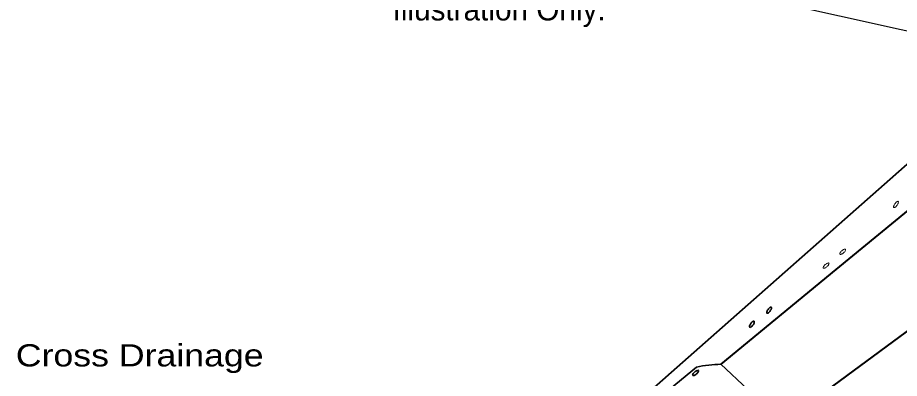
# Model space of a CAD drawing. Extents: x -319.1 to -283.7, y -451.4 to -429.4.
# Drawn here: x -302.09 to -296.82, y -443.82 to -441.66 of the extents above; entities that cross this region are included whole.
import ezdxf

# ---------------------------------------------------------------- set-up
doc = ezdxf.new("R2010")
doc.units = 0
doc.header["$LTSCALE"] = 0.047
doc.layers.add('63', color=7, linetype='Continuous', lineweight=13)

msp = doc.modelspace()

# ---------------------------------------------------------------- linework, layer by layer
at = {"layer": '63', "lineweight": 40}
for p, q in [((-296.428, -442.23717), (-301.50308, -446.726)), ((-296.428, -442.23717), (-301.50308, -446.726)), ((-296.37542, -442.49492), (-297.1965, -443.17242)), ((-296.37542, -442.49492), (-297.1965, -443.17242)), ((-297.1965, -443.17242), (-297.8845, -443.74017)), ((-297.1965, -443.17242), (-297.8845, -443.74017)), ((-297.45358, -444.04683), (-296.73617, -443.51742)), ((-297.45358, -444.04683), (-296.73617, -443.51742))]:
    msp.add_line(p, q, dxfattribs=at)
at = {"layer": '63', "lineweight": 35}
for p, q in [((-297.8845, -443.74017), (-297.72383, -443.89075)), ((-297.8845, -443.74017), (-297.72383, -443.89075)), ((-298.03025, -443.7575), (-298.22283, -443.91642)), ((-298.03025, -443.7575), (-298.22283, -443.91642))]:
    msp.add_line(p, q, dxfattribs=at)
at = {"layer": '63', "lineweight": 25}
msp.add_lwpolyline([(-296.08608, -441.89525), (-297.89475, -441.49075), (-299.89642, -441.49075)], dxfattribs=at)
msp.add_lwpolyline([(-296.08608, -441.89525), (-297.89475, -441.49075), (-299.89642, -441.49075)], dxfattribs=at)
at = {"layer": '63'}
for points in [[(-296.82258, -442.76625), (-296.824, -442.76392), (-296.82667, -442.76342)], [(-296.82258, -442.76625), (-296.824, -442.76392), (-296.82667, -442.76342)], [(-296.851, -442.79833), (-296.84958, -442.80058), (-296.84692, -442.80117)], [(-296.851, -442.79833), (-296.84958, -442.80058), (-296.84692, -442.80117)], [(-297.13808, -443.05375), (-297.13892, -443.05108), (-297.14133, -443.05)], [(-297.13808, -443.05375), (-297.13892, -443.05108), (-297.14133, -443.05)], [(-297.17325, -443.07817), (-297.1725, -443.08075), (-297.16992, -443.08192)], [(-297.17325, -443.07817), (-297.1725, -443.08075), (-297.16992, -443.08192)], [(-297.273, -443.16117), (-297.27225, -443.16375), (-297.26967, -443.16483)], [(-297.273, -443.16117), (-297.27225, -443.16375), (-297.26967, -443.16483)], [(-297.23775, -443.13675), (-297.23858, -443.13417), (-297.24108, -443.133)], [(-297.23775, -443.13675), (-297.23858, -443.13417), (-297.24108, -443.133)]]:
    msp.add_lwpolyline(points, dxfattribs=at)
at = {"layer": '63', "lineweight": 35}
for points in [[(-297.58183, -443.39992), (-297.58317, -443.3975), (-297.58583, -443.39708)], [(-297.58183, -443.39992), (-297.58317, -443.3975), (-297.58583, -443.39708)], [(-297.68467, -443.48433), (-297.68608, -443.482), (-297.68875, -443.4815)], [(-297.68467, -443.48433), (-297.68608, -443.482), (-297.68875, -443.4815)], [(-297.61025, -443.43192), (-297.60883, -443.43425), (-297.60617, -443.43475)], [(-297.61025, -443.43192), (-297.60883, -443.43425), (-297.60617, -443.43475)], [(-297.71317, -443.51633), (-297.71175, -443.51875), (-297.70908, -443.51917)], [(-297.71317, -443.51633), (-297.71175, -443.51875), (-297.70908, -443.51917)], [(-298.01867, -443.78033), (-298.0195, -443.77767), (-298.02192, -443.77658)], [(-298.01867, -443.78033), (-298.0195, -443.77767), (-298.02192, -443.77658)], [(-298.05383, -443.80475), (-298.053, -443.80733), (-298.0505, -443.8085)], [(-298.05383, -443.80475), (-298.053, -443.80733), (-298.0505, -443.8085)]]:
    msp.add_lwpolyline(points, dxfattribs=at)
at = {"layer": '63'}
for centre, radius, start, end in [((-296.83397, -442.79655), 0.01711, 164.67111, 185.75813), ((-296.83397, -442.79655), 0.01711, 164.67111, 185.75813), ((-296.81651, -442.80134), 0.03522, 153.45893, 164.67124), ((-296.81651, -442.80134), 0.03522, 153.45893, 164.67124), ((-296.79186, -442.81365), 0.06278, 145.0666, 153.45897), ((-296.79186, -442.81365), 0.06278, 145.0666, 153.45897), ((-296.79186, -442.81365), 0.06278, 136.67396, 145.06633), ((-296.79186, -442.81365), 0.06278, 136.67396, 145.06633), ((-296.86166, -442.7698), 0.03522, 305.46168, 316.67399), ((-296.86166, -442.7698), 0.03522, 305.46168, 316.67399), ((-296.8119, -442.79474), 0.03522, 125.46168, 136.67399), ((-296.8119, -442.79474), 0.03522, 125.46168, 136.67399), ((-296.88171, -442.75089), 0.06278, 316.67415, 325.06652), ((-296.88171, -442.75089), 0.06278, 316.67415, 325.06652), ((-296.82241, -442.77999), 0.01711, 104.37495, 125.46197), ((-296.82241, -442.77999), 0.01711, 104.37495, 125.46197), ((-296.88171, -442.75089), 0.06278, 325.06639, 333.45876), ((-296.88171, -442.75089), 0.06278, 325.06639, 333.45876), ((-296.85706, -442.76321), 0.03522, 333.45893, 344.67124), ((-296.85706, -442.76321), 0.03522, 333.45893, 344.67124), ((-296.83959, -442.76799), 0.01711, 344.67146, 5.75848), ((-296.83959, -442.76799), 0.01711, 344.67146, 5.75848), ((-296.85115, -442.78455), 0.01711, 284.37495, 305.46197), ((-296.85115, -442.78455), 0.01711, 284.37495, 305.46197), ((-297.11939, -443.10701), 0.06278, 131.43066, 139.82303), ((-297.11939, -443.10701), 0.06278, 131.43066, 139.82303), ((-297.11939, -443.10701), 0.06278, 123.03828, 131.43065), ((-297.11939, -443.10701), 0.06278, 123.03828, 131.43065), ((-297.13441, -443.08391), 0.03522, 111.82587, 123.03818), ((-297.13441, -443.08391), 0.03522, 111.82587, 123.03818), ((-297.14115, -443.0671), 0.01711, 90.73894, 111.82596), ((-297.14115, -443.0671), 0.01711, 90.73894, 111.82596), ((-297.17086, -443.04262), 0.03522, 319.82286, 331.03517), ((-297.17086, -443.04262), 0.03522, 319.82286, 331.03517), ((-297.15501, -443.05139), 0.01711, 331.03551, 352.12253), ((-297.15501, -443.05139), 0.01711, 331.03551, 352.12253), ((-297.15629, -443.08047), 0.01711, 151.03551, 172.12253), ((-297.15629, -443.08047), 0.01711, 151.03551, 172.12253), ((-297.14045, -443.08924), 0.03522, 139.82332, 151.03563), ((-297.14045, -443.08924), 0.03522, 139.82332, 151.03563), ((-297.17016, -443.06475), 0.01711, 270.73894, 291.82596), ((-297.17016, -443.06475), 0.01711, 270.73894, 291.82596), ((-297.17689, -443.04794), 0.03522, 291.82602, 303.03833), ((-297.17689, -443.04794), 0.03522, 291.82602, 303.03833), ((-297.19191, -443.02484), 0.06278, 303.03828, 311.43065), ((-297.19191, -443.02484), 0.06278, 303.03828, 311.43065), ((-297.19191, -443.02484), 0.06278, 311.43084, 319.82321), ((-297.19191, -443.02484), 0.06278, 311.43084, 319.82321), ((-297.25601, -443.16348), 0.01711, 151.0354, 172.12242), ((-297.25601, -443.16348), 0.01711, 151.0354, 172.12242), ((-297.24017, -443.17225), 0.03522, 139.82304, 151.03536), ((-297.24017, -443.17225), 0.03522, 139.82304, 151.03536), ((-297.26988, -443.14776), 0.01711, 270.73894, 291.82596), ((-297.26988, -443.14776), 0.01711, 270.73894, 291.82596), ((-297.21911, -443.19002), 0.06278, 131.43066, 139.82303), ((-297.21911, -443.19002), 0.06278, 131.43066, 139.82303), ((-297.27661, -443.13095), 0.03522, 291.82587, 303.03818), ((-297.27661, -443.13095), 0.03522, 291.82587, 303.03818), ((-297.21911, -443.19002), 0.06278, 123.03828, 131.43065), ((-297.21911, -443.19002), 0.06278, 123.03828, 131.43065), ((-297.29164, -443.10785), 0.06278, 303.03828, 311.43065), ((-297.29164, -443.10785), 0.06278, 303.03828, 311.43065), ((-297.23414, -443.16692), 0.03522, 111.82587, 123.03818), ((-297.23414, -443.16692), 0.03522, 111.82587, 123.03818), ((-297.29164, -443.10785), 0.06278, 311.43066, 319.82303), ((-297.29164, -443.10785), 0.06278, 311.43066, 319.82303), ((-297.24087, -443.15011), 0.01711, 90.73901, 111.82603), ((-297.24087, -443.15011), 0.01711, 90.73901, 111.82603), ((-297.27058, -443.12563), 0.03522, 319.82332, 331.03563), ((-297.27058, -443.12563), 0.03522, 319.82332, 331.03563), ((-297.25474, -443.1344), 0.01711, 331.0354, 352.12242), ((-297.25474, -443.1344), 0.01711, 331.0354, 352.12242)]:
    msp.add_arc(centre, radius, start, end, dxfattribs=at)
at = {"layer": '63', "lineweight": 35}
for centre, radius, start, end in [((-297.5932, -443.43018), 0.01711, 164.67111, 185.75813), ((-297.5932, -443.43018), 0.01711, 164.67111, 185.75813), ((-297.57574, -443.43497), 0.03522, 153.45912, 164.67143), ((-297.57574, -443.43497), 0.03522, 153.45912, 164.67143), ((-297.55108, -443.44728), 0.06278, 145.06651, 153.45888), ((-297.55108, -443.44728), 0.06278, 145.06651, 153.45888), ((-297.55108, -443.44728), 0.06278, 136.67396, 145.06633), ((-297.55108, -443.44728), 0.06278, 136.67396, 145.06633), ((-297.62089, -443.40343), 0.03522, 305.46189, 316.67421), ((-297.62089, -443.40343), 0.03522, 305.46189, 316.67421), ((-297.57113, -443.42837), 0.03522, 125.46189, 136.67421), ((-297.57113, -443.42837), 0.03522, 125.46189, 136.67421), ((-297.64093, -443.38452), 0.06278, 316.67396, 325.06633), ((-297.64093, -443.38452), 0.06278, 316.67396, 325.06633), ((-297.58164, -443.41362), 0.01711, 104.37495, 125.46197), ((-297.58164, -443.41362), 0.01711, 104.37495, 125.46197), ((-297.64093, -443.38452), 0.06278, 325.06639, 333.45876), ((-297.64093, -443.38452), 0.06278, 325.06639, 333.45876), ((-297.61628, -443.39683), 0.03522, 333.45924, 344.67155), ((-297.61628, -443.39683), 0.03522, 333.45924, 344.67155), ((-297.59882, -443.40162), 0.01711, 344.67111, 5.75812), ((-297.59882, -443.40162), 0.01711, 344.67111, 5.75812), ((-297.68454, -443.49805), 0.01711, 104.37462, 125.46164), ((-297.68454, -443.49805), 0.01711, 104.37462, 125.46164), ((-297.61038, -443.41818), 0.01711, 284.37495, 305.46197), ((-297.61038, -443.41818), 0.01711, 284.37495, 305.46197), ((-297.69611, -443.51461), 0.01711, 164.67111, 185.75813), ((-297.69611, -443.51461), 0.01711, 164.67111, 185.75813), ((-297.67864, -443.51939), 0.03522, 153.45881, 164.67113), ((-297.67864, -443.51939), 0.03522, 153.45881, 164.67113), ((-297.65399, -443.53171), 0.06278, 145.0666, 153.45897), ((-297.65399, -443.53171), 0.06278, 145.0666, 153.45897), ((-297.71329, -443.50261), 0.01711, 284.37462, 305.46164), ((-297.71329, -443.50261), 0.01711, 284.37462, 305.46164), ((-297.65399, -443.53171), 0.06278, 136.67412, 145.06649), ((-297.65399, -443.53171), 0.06278, 136.67412, 145.06649), ((-297.72379, -443.48786), 0.03522, 305.46168, 316.67399), ((-297.72379, -443.48786), 0.03522, 305.46168, 316.67399), ((-297.67403, -443.5128), 0.03522, 125.46168, 136.67399), ((-297.67403, -443.5128), 0.03522, 125.46168, 136.67399), ((-297.74384, -443.46895), 0.06278, 316.67431, 325.06668), ((-297.74384, -443.46895), 0.06278, 316.67431, 325.06668), ((-297.74384, -443.46895), 0.06278, 325.06639, 333.45876), ((-297.74384, -443.46895), 0.06278, 325.06639, 333.45876), ((-297.71919, -443.48126), 0.03522, 333.45881, 344.67112), ((-297.71919, -443.48126), 0.03522, 333.45881, 344.67112), ((-297.70172, -443.48605), 0.01711, 344.67146, 5.75848), ((-297.70172, -443.48605), 0.01711, 344.67146, 5.75848), ((-297.86739, -444.50441), 0.76448, 91.28067, 102.29886), ((-297.86739, -444.50441), 0.76448, 91.28067, 102.29886), ((-298.02102, -443.81584), 0.03522, 139.82332, 151.03563), ((-298.02102, -443.81584), 0.03522, 139.82332, 151.03563), ((-297.99996, -443.83361), 0.06278, 131.43066, 139.82303), ((-297.99996, -443.83361), 0.06278, 131.43066, 139.82303), ((-297.99996, -443.83361), 0.06278, 123.03828, 131.43065), ((-297.99996, -443.83361), 0.06278, 123.03828, 131.43065), ((-298.07249, -443.75144), 0.06278, 303.03828, 311.43065), ((-298.07249, -443.75144), 0.06278, 303.03828, 311.43065), ((-298.01499, -443.81051), 0.03522, 111.82587, 123.03818), ((-298.01499, -443.81051), 0.03522, 111.82587, 123.03818), ((-298.07249, -443.75144), 0.06278, 311.43066, 319.82303), ((-298.07249, -443.75144), 0.06278, 311.43066, 319.82303), ((-298.02172, -443.7937), 0.01711, 90.73894, 111.82596), ((-298.02172, -443.7937), 0.01711, 90.73894, 111.82596), ((-298.05143, -443.76922), 0.03522, 319.82304, 331.03536), ((-298.05143, -443.76922), 0.03522, 319.82304, 331.03536), ((-298.03559, -443.77799), 0.01711, 331.0354, 352.12242), ((-298.03559, -443.77799), 0.01711, 331.0354, 352.12242), ((-298.03686, -443.80707), 0.01711, 151.0354, 172.12242), ((-298.03686, -443.80707), 0.01711, 151.0354, 172.12242), ((-298.05073, -443.79135), 0.01711, 270.73894, 291.82596), ((-298.05073, -443.79135), 0.01711, 270.73894, 291.82596), ((-298.05746, -443.77454), 0.03522, 291.82602, 303.03833), ((-298.05746, -443.77454), 0.03522, 291.82602, 303.03833)]:
    msp.add_arc(centre, radius, start, end, dxfattribs=at)

# ---------------------------------------------------------------- texts
at = {"layer": '63'}
msp.add_text('Illustration Only.', height=0.133, dxfattribs=at).set_placement((-299.84933, -441.67917))
msp.add_text('Illustration Only.', height=0.133, dxfattribs=at).set_placement((-299.84933, -441.67917))
at = {"layer": '63', "width": 1.2}
msp.add_text('Cross Drainage', height=0.133, dxfattribs=at).set_placement((-302.10392, -443.75325))
msp.add_text('Cross Drainage', height=0.133, dxfattribs=at).set_placement((-302.10392, -443.75325))

doc.saveas('drawing.dxf')
